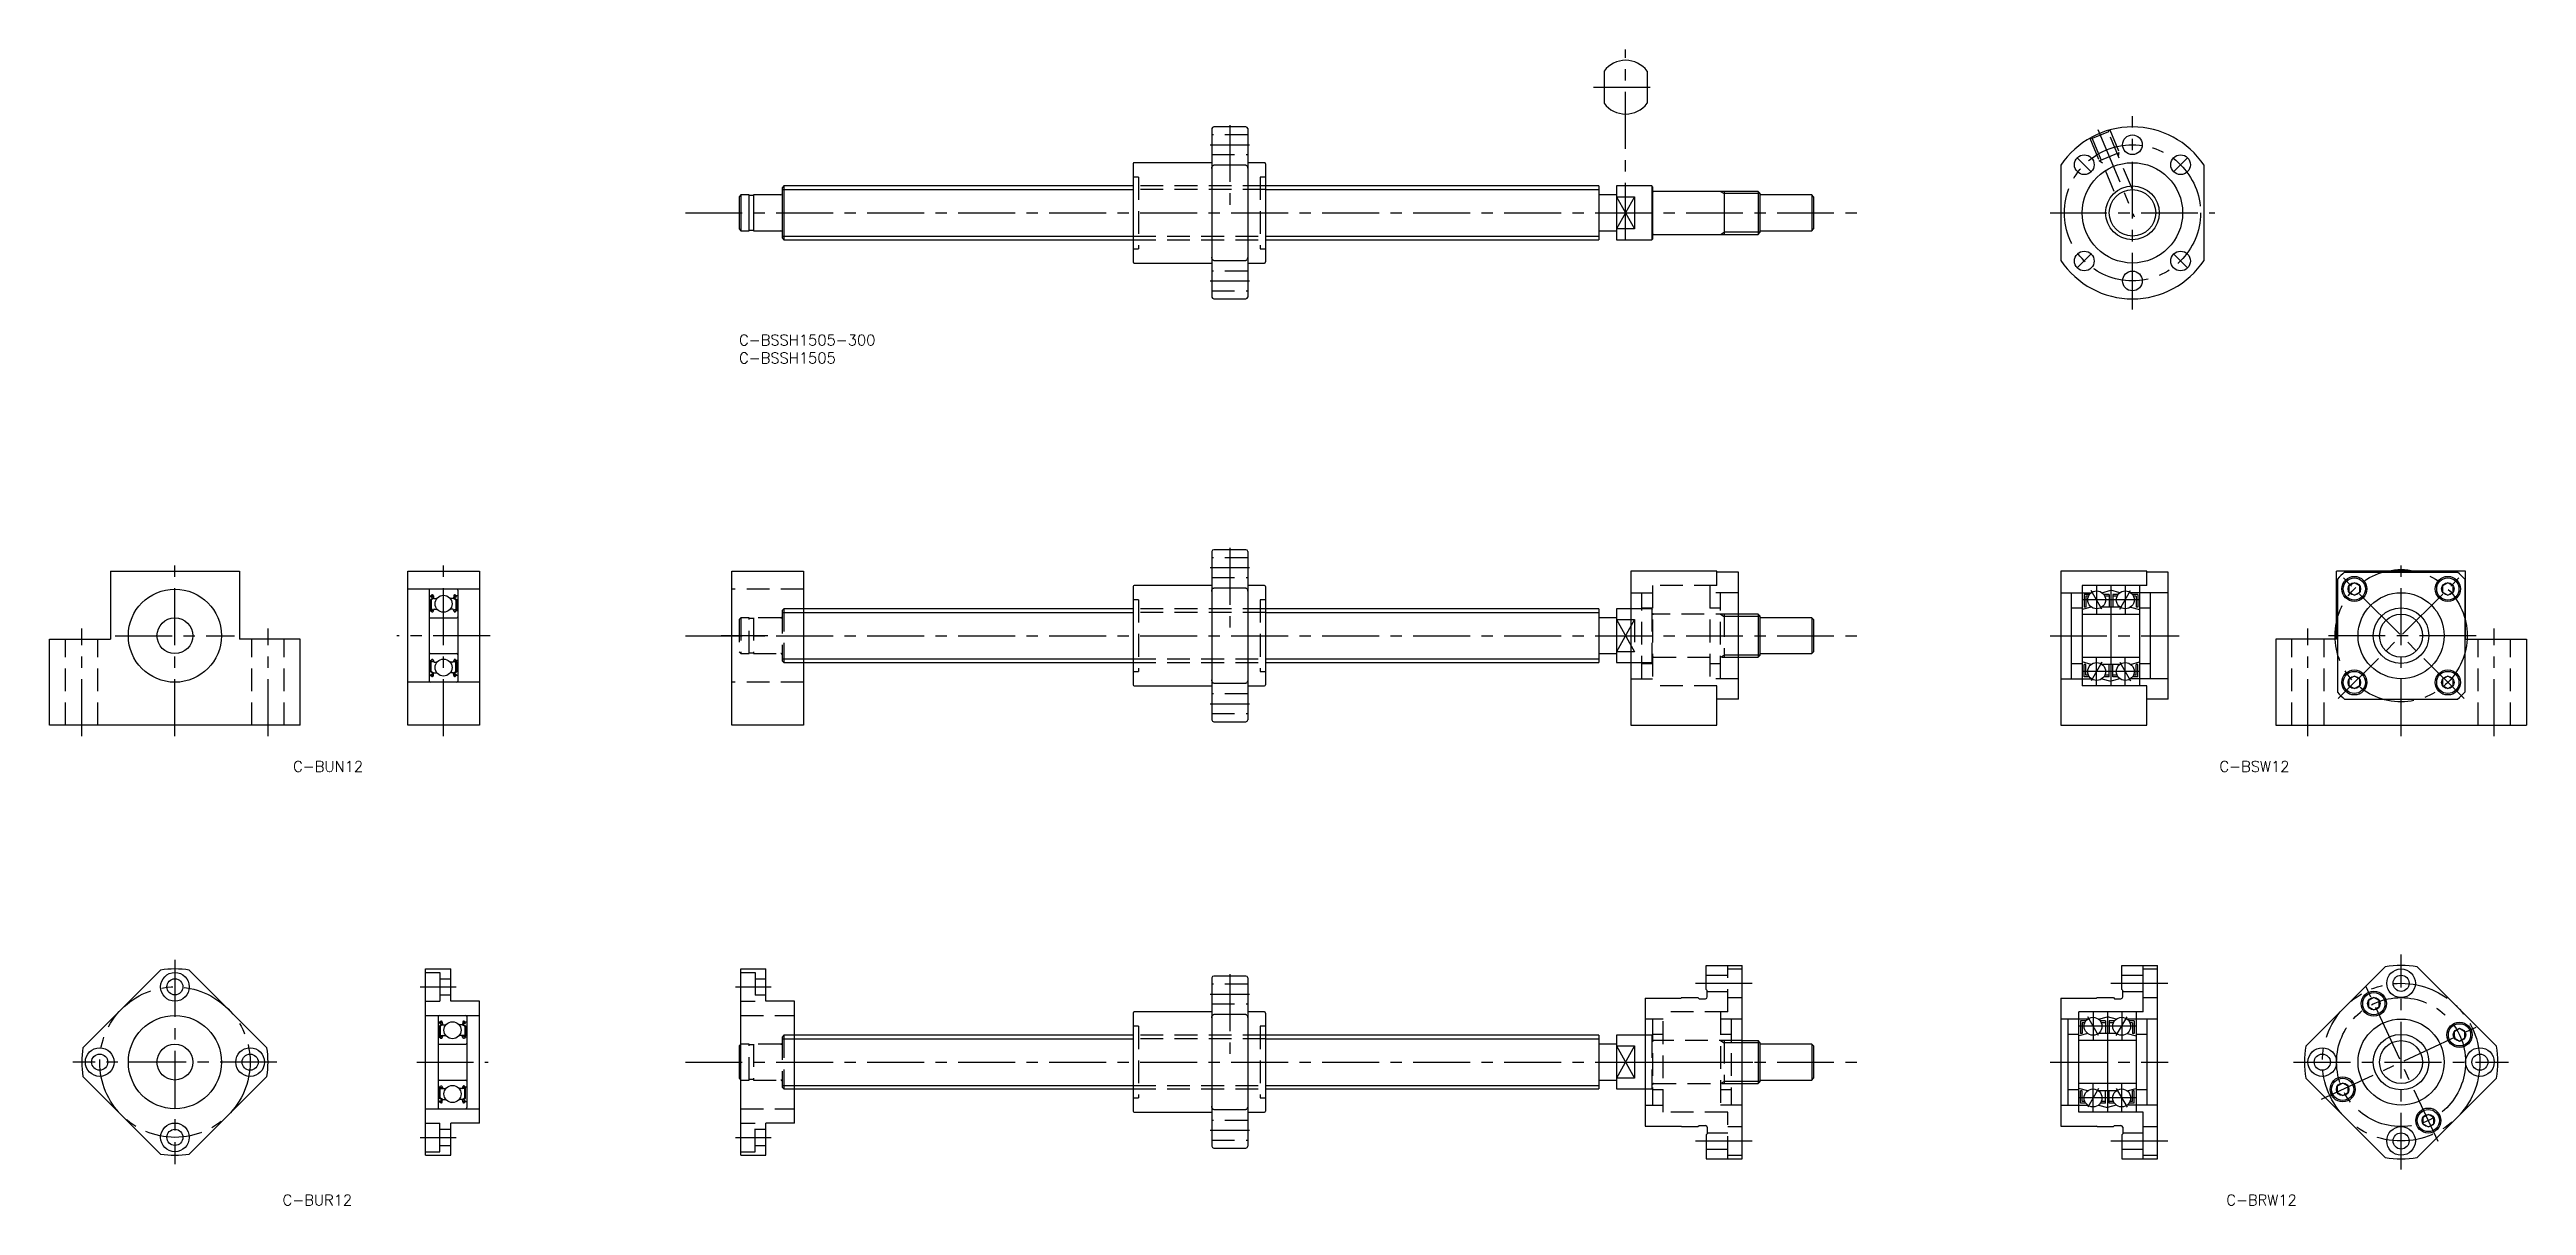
# Model space of a CAD drawing. Extents: x -193 to 499, y -243 to 80.
import ezdxf

# ---------------------------------------------------------------- set-up
doc = ezdxf.new("R2010")
doc.units = 0
doc.header["$LTSCALE"] = 0.5
doc.linetypes.add('CENTER', pattern=[50.8, 31.75, -6.35, 6.35, -6.35])
doc.linetypes.add('DASHED', pattern=[19.05, 12.7, -6.35])
for name, color, linetype in [('MSM_CENTER', 1, 'CENTER'), ('MSM_CONTINUOUS', 7, 'CONTINUOUS'), ('MSM_DASHED', 4, 'DASHED'), ('MSM_NARROW', 5, 'CONTINUOUS'), ('MSM_PART_NUMBER', 7, 'CONTINUOUS')]:
    doc.layers.add(name, color=color, linetype=linetype)
doc.styles.get("Standard").update_dxf_attribs({"font": 'txt.shx', "height": 3, "bigfont": 'bigfont.shx'})

# ---------------------------------------------------------------- blocks, each defined once
blk = doc.blocks.new('*U16')
at = {"layer": 'MSM_PART_NUMBER'}
blk.add_text('C-BSSH1505-300', height=3, dxfattribs=at).set_placement((0, -3))
blk = doc.blocks.new('*U17')
at = {"layer": 'MSM_PART_NUMBER'}
blk.add_text('C-BSSH1505', height=3, dxfattribs=at).set_placement((0, -8))
blk = doc.blocks.new('*U18')
at = {"layer": 'MSM_PART_NUMBER'}
blk.add_text('C-BSW12', height=3, dxfattribs=at).set_placement((413.29, -122))
blk = doc.blocks.new('*U19')
at = {"layer": 'MSM_PART_NUMBER'}
blk.add_text('C-BRW12', height=3, dxfattribs=at).set_placement((415.2, -243))
blk = doc.blocks.new('*U20')
at = {"layer": 'MSM_PART_NUMBER'}
blk.add_text('C-BUN12', height=3, dxfattribs=at).set_placement((-124.5, -122))
blk = doc.blocks.new('*U21')
at = {"layer": 'MSM_PART_NUMBER'}
blk.add_text('C-BUR12', height=3, dxfattribs=at).set_placement((-127.43, -243))

msp = doc.modelspace()

# ---------------------------------------------------------------- linework, layer by layer
at = {"layer": 'MSM_CENTER'}
for p, q in [((247.5, 26.5), (247.5, 79.57)), ((238.5, 69.07), (256.5, 69.07)), ((137, 58.5), (137, 33.5)), ((379.36, 57.28), (389.46, 32.89)), ((389, 7), (389, 61)), ((131.5, 53), (142.5, 53)), ((373.52, 49.48), (377.61, 45.39)), ((404.48, 49.48), (400.39, 45.39)), ((-15, 34), (315, 34)), ((366, 34), (412, 34)), ((373.52, 18.52), (377.61, 22.61)), ((404.48, 18.52), (400.39, 22.61)), ((131.5, 15), (142.5, 15)), ((137, -59.5), (137, -84.5)), ((131.5, -65), (142.5, -65)), ((446.43, -101.57), (481.57, -66.43)), ((481.57, -101.57), (446.43, -66.43)), ((464, -112), (464, -63)), ((391, -74), (375, -74)), ((380.5, -76.6), (377.5, -71.4)), ((379, -70), (379, -78)), ((385.5, -76.6), (388.5, -71.4)), ((387, -70), (387, -78)), ((438, -112), (438, -82)), ((490, -112), (490, -82)), ((-15, -84), (315, -84)), ((366, -84), (402, -84)), ((485, -84), (443, -84)), ((391, -94), (375, -94)), ((380.5, -91.4), (377.5, -96.6)), ((379, -98), (379, -90)), ((385.5, -91.4), (388.5, -96.6)), ((387, -98), (387, -90)), ((131.5, -103), (142.5, -103)), ((-157.5, -174.5), (-157.5, -231.5)), ((137, -178.5), (137, -203.5)), ((464, -233), (464, -173)), ((-89, -182), (-79, -182)), ((-1, -182), (9, -182)), ((131.5, -184), (142.5, -184)), ((267, -181), (283, -181)), ((383, -181), (399, -181)), ((474.35, -225.2), (453.65, -180.8)), ((390, -193), (374, -193)), ((379.5, -195.6), (376.5, -190.4)), ((378, -189), (378, -197)), ((384.5, -195.6), (387.5, -190.4)), ((386, -189), (386, -197)), ((441.8, -213.35), (486.2, -192.65)), ((-129, -203), (-186, -203)), ((-90, -203), (-70, -203)), ((-15, -203), (315, -203)), ((250, -203), (283, -203)), ((366, -203), (399, -203)), ((434, -203), (494, -203)), ((390, -213), (374, -213)), ((379.5, -210.4), (376.5, -215.6)), ((378, -217), (378, -209)), ((384.5, -210.4), (387.5, -215.6)), ((386, -217), (386, -209)), ((-89, -224), (-79, -224)), ((-1, -224), (9, -224)), ((131.5, -222), (142.5, -222)), ((267, -225), (283, -225)), ((383, -225), (399, -225))]:
    msp.add_line(p, q, dxfattribs=at)
at = {"layer": 'MSM_CENTER', "color": 1, "linetype": 'CENTER'}
for p, q in [((-157.5, -112), (-157.5, -63)), ((-82.5, -112), (-82.5, -63)), ((-183.5, -112), (-183.5, -82)), ((-131.5, -112), (-131.5, -82)), ((-174.15, -84), (-140.85, -84)), ((-69.5, -84), (-95.5, -84)), ((8, -84), (-5, -84))]:
    msp.add_line(p, q, dxfattribs=at)
at = {"layer": 'MSM_CENTER'}
for centre, radius in [((389, 34), 19), ((464, -84), 18.45), ((-157.5, -203), 21), ((464, -203), 22), ((464, -203), 18)]:
    msp.add_circle(centre, radius, dxfattribs=at)
at = {"layer": 'MSM_CONTINUOUS'}
for p, q in [((241.5, 73.57), (241.5, 64.57)), ((253.5, 73.57), (253.5, 64.57)), ((132, 57.5), (132, 10.5)), ((141.5, 58), (132.5, 58)), ((142, 57.5), (142, 10.5)), ((12.5, 41.5), (12, 41)), ((12.5, 41.5), (12.5, 26.5)), ((110, 41.5), (12.5, 41.5)), ((110, 47.7), (110, 20.3)), ((132, 48), (110.3, 48)), ((132, 46.34), (132.03, 46.68)), ((132.03, 46.68), (132.12, 46.94)), ((132.12, 46.94), (132.24, 47.14)), ((132.24, 47.14), (132.34, 47.22)), ((132.34, 47.22), (132.44, 47.26)), ((132.44, 47.26), (132.5, 47.27)), ((141.5, 47.27), (132.5, 47.27)), ((141.5, 47.27), (141.54, 47.26)), ((141.54, 47.26), (141.63, 47.23)), ((141.63, 47.23), (141.74, 47.16)), ((141.74, 47.16), (141.86, 46.99)), ((141.86, 46.99), (141.97, 46.63)), ((141.97, 46.63), (142, 46.34)), ((146.7, 48), (142, 48)), ((147, 47.7), (147, 20.3)), ((240, 41.5), (147, 41.5)), ((240, 41.5), (240, 26.5)), ((245, 41.5), (245, 26.5)), ((254.8, 41.5), (245, 41.5)), ((255, 41.3), (254.8, 41.5)), ((254.8, 41.5), (254.8, 26.5)), ((369, 47.27), (369, 20.73)), ((409, 20.73), (409, 47.27)), ((0.5, 39), (0, 38.5)), ((0, 38.5), (0, 29.5)), ((2.85, 39), (0.5, 39)), ((0.5, 39), (0.5, 29)), ((2.85, 29), (2.85, 39)), ((4, 38.8), (2.85, 38.8)), ((11.7, 39), (4, 39)), ((4, 39), (4, 29)), ((12, 41), (12, 27)), ((245, 39), (240, 39)), ((245, 38.5), (250, 38.5)), ((250, 38.5), (250, 29.5)), ((255, 41.3), (255, 26.7)), ((284.5, 40), (255.3, 40)), ((275, 40), (275, 28)), ((285, 39.5), (284.5, 40)), ((284.5, 40), (284.5, 28)), ((285, 39.5), (285, 28.5)), ((299.5, 39), (285, 39)), ((300, 38.5), (299.5, 39)), ((299.5, 39), (299.5, 29)), ((300, 38.5), (300, 29.5)), ((0, 29.5), (0.5, 29)), ((0.5, 29), (2.85, 29)), ((2.85, 29.2), (4, 29.2)), ((4, 29), (11.7, 29)), ((240, 29), (245, 29)), ((250, 29.5), (245, 29.5)), ((255.3, 28), (284.5, 28)), ((284.5, 28), (285, 28.5)), ((285, 29), (299.5, 29)), ((299.5, 29), (300, 29.5)), ((12, 27), (12.5, 26.5)), ((12.5, 26.5), (110, 26.5)), ((132.03, 21.36), (132, 21.66)), ((132.07, 21.18), (132.03, 21.36)), ((132.14, 21.01), (132.07, 21.18)), ((132.26, 20.84), (132.14, 21.01)), ((132.37, 20.76), (132.26, 20.84)), ((132.47, 20.74), (132.37, 20.76)), ((141.66, 20.78), (141.55, 20.74)), ((141.76, 20.87), (141.66, 20.78)), ((141.88, 21.06), (141.76, 20.87)), ((141.97, 21.34), (141.88, 21.06)), ((142, 21.66), (141.97, 21.34)), ((147, 26.5), (240, 26.5)), ((245, 26.5), (254.8, 26.5)), ((254.8, 26.5), (255, 26.7)), ((110.3, 20), (132, 20)), ((132.49, 20.73), (132.47, 20.74)), ((132.5, 20.73), (132.49, 20.73)), ((132.5, 20.73), (141.5, 20.73)), ((141.53, 20.74), (141.5, 20.73)), ((141.55, 20.74), (141.53, 20.74)), ((142, 20), (146.7, 20)), ((132.5, 10), (141.5, 10)), ((132, -60.5), (132, -107.5)), ((141.5, -60), (132.5, -60)), ((142, -60.5), (142, -107.5)), ((-175.5, -66), (-175.5, -85)), ((-175.5, -66), (-139.5, -66)), ((-139.5, -66), (-139.5, -85)), ((-92.5, -109), (-92.5, -66)), ((-92.5, -66), (-72.5, -66)), ((-72.5, -66), (-72.5, -109)), ((-2, -109), (-2, -66)), ((-2, -66), (18, -66)), ((18, -66), (18, -109)), ((249, -66), (249, -109)), ((273, -66), (249, -66)), ((273, -66.25), (273, -66)), ((279, -66.25), (273, -66.25)), ((279, -101.75), (279, -66.25)), ((369, -66), (369, -109)), ((393, -66), (369, -66)), ((393, -70), (393, -66)), ((399, -66.25), (393, -66.25)), ((399, -101.75), (399, -66.25)), ((446, -85), (446, -66)), ((482, -66), (446, -66)), ((446.25, -68.22), (446.25, -99.78)), ((448.22, -66.25), (479.78, -66.25)), ((481.75, -68.22), (481.75, -99.78)), ((482, -85), (482, -66)), ((-72.5, -71), (-92.5, -71)), ((-86.5, -71.3), (-86.5, -96.7)), ((-86.4, -72.9), (-86.04, -72.9)), ((-85.52, -73.5), (-86.17, -73.88)), ((-86.17, -73.88), (-86.17, -76.7)), ((-86.05, -72.91), (-85.88, -72.71)), ((-85.9, -73.33), (-86.04, -73.18)), ((-85.32, -73.62), (-85.97, -73.99)), ((-85.97, -73.99), (-85.97, -76.7)), ((-85.9, -73.04), (-85.73, -72.84)), ((-85.76, -73.18), (-85.9, -73.04)), ((-85.9, -73.33), (-85.76, -73.18)), ((-85.55, -72.9), (-85.52, -73.5)), ((-85.35, -72.88), (-85.3, -73.51)), ((-85.32, -73.25), (-85.32, -73.62)), ((-85.2, -73.6), (-84.35, -73.6)), ((-79.8, -73.6), (-80.65, -73.6)), ((-79.65, -72.88), (-79.7, -73.51)), ((-79.68, -73.25), (-79.68, -73.62)), ((-79.68, -73.62), (-79.03, -73.99)), ((-79.45, -72.9), (-79.48, -73.5)), ((-79.48, -73.5), (-78.83, -73.88)), ((-79.1, -73.04), (-79.27, -72.84)), ((-79.24, -73.18), (-79.1, -73.04)), ((-79.1, -73.33), (-79.24, -73.18)), ((-78.95, -72.91), (-79.12, -72.71)), ((-79.1, -73.33), (-78.96, -73.18)), ((-79.03, -73.99), (-79.03, -76.7)), ((-78.6, -72.9), (-78.96, -72.9)), ((-78.83, -73.88), (-78.83, -76.7)), ((-78.5, -71.3), (-78.5, -96.7)), ((110, -70.3), (110, -97.7)), ((132, -70), (110.3, -70)), ((132, -71.66), (132.03, -71.32)), ((132.03, -71.32), (132.12, -71.06)), ((132.12, -71.06), (132.24, -70.86)), ((132.24, -70.86), (132.34, -70.78)), ((132.34, -70.78), (132.44, -70.74)), ((132.44, -70.74), (132.5, -70.73)), ((141.5, -70.73), (132.5, -70.73)), ((141.5, -70.73), (141.54, -70.74)), ((141.54, -70.74), (141.63, -70.77)), ((141.63, -70.77), (141.74, -70.84)), ((141.74, -70.84), (141.86, -71.01)), ((141.86, -71.01), (141.97, -71.37)), ((141.97, -71.37), (142, -71.66)), ((146.7, -70), (142, -70)), ((147, -70.3), (147, -97.7)), ((369, -72), (377.5, -72)), ((372, -96), (372, -72)), ((393, -70), (375, -70)), ((375, -70), (375, -98)), ((377.5, -76), (375, -76.67)), ((375.5, -72.5), (375.5, -76)), ((377, -72.5), (375.5, -72.5)), ((376, -76), (375.5, -76)), ((376, -73), (376, -76)), ((376.71, -73), (376, -73)), ((380.5, -72), (383, -71.33)), ((385.5, -76), (380.5, -76)), ((382.5, -72.5), (381, -72.5)), ((382.5, -73), (381.29, -73)), ((382.5, -72.5), (382.5, -76)), ((383, -70), (383, -98)), ((385.5, -72), (383, -71.33)), ((383.5, -72.5), (383.5, -76)), ((385, -72.5), (383.5, -72.5)), ((384.71, -73), (383.5, -73)), ((399, -72), (388.5, -72)), ((388.5, -76), (391, -76.67)), ((390.5, -72.5), (389, -72.5)), ((390, -73), (389.29, -73)), ((390, -73), (390, -76)), ((390.5, -76), (390, -76)), ((390.5, -72.5), (390.5, -76)), ((391, -70), (391, -98)), ((394, -96), (394, -72)), ((450.95, -69.22), (449.45, -70.09)), ((449.45, -70.09), (449.45, -71.82)), ((449.45, -71.82), (450.95, -72.69)), ((452.45, -70.09), (450.95, -69.22)), ((450.95, -72.69), (452.45, -71.82)), ((452.45, -71.82), (452.45, -70.09)), ((477.05, -69.22), (475.55, -70.09)), ((475.55, -70.09), (475.55, -71.82)), ((475.55, -71.82), (477.05, -72.69)), ((478.55, -70.09), (477.05, -69.22)), ((477.05, -72.69), (478.55, -71.82)), ((478.55, -71.82), (478.55, -70.09)), ((-86.4, -77.05), (-86.05, -77.05)), ((-86.2, -79), (-78.8, -79)), ((-86.05, -77.05), (-85.86, -77.28)), ((-85.57, -76.7), (-85.97, -76.7)), ((-85.97, -76.9), (-85.57, -76.9)), ((-85.71, -77.35), (-85.61, -77.35)), ((-85.57, -76.9), (-85.57, -76.7)), ((-85.42, -77.22), (-85.22, -76.67)), ((-85.13, -76.6), (-84.35, -76.6)), ((-79.87, -76.6), (-80.65, -76.6)), ((-79.58, -77.22), (-79.78, -76.67)), ((-79.43, -76.7), (-79.03, -76.7)), ((-79.43, -76.9), (-79.43, -76.7)), ((-79.03, -76.9), (-79.43, -76.9)), ((-79.29, -77.35), (-79.39, -77.35)), ((-78.95, -77.05), (-79.14, -77.28)), ((-78.6, -77.05), (-78.95, -77.05)), ((110, -76.5), (18, -76.5)), ((240, -76.5), (147, -76.5)), ((240, -76.5), (240, -91.5)), ((245, -79), (240, -79)), ((245, -76.5), (245, -91.5)), ((249, -76.5), (245, -76.5)), ((245, -79.5), (249, -79.5)), ((284.5, -78), (279, -78)), ((285, -78.5), (284.5, -78)), ((284.5, -78), (284.5, -90)), ((285, -78.5), (285, -89.5)), ((299.5, -79), (285, -79)), ((300, -79.5), (299.5, -79)), ((299.5, -79), (299.5, -89)), ((300, -79.5), (300, -88.5)), ((372, -76.25), (375, -76.25)), ((375, -78), (391, -78)), ((391, -76.25), (394, -76.25)), ((-192.5, -109), (-192.5, -85)), ((-192.5, -85), (-175.5, -85)), ((-122.5, -85), (-139.5, -85)), ((-122.5, -109), (-122.5, -85)), ((-86.2, -89), (-78.8, -89)), ((240, -89), (245, -89)), ((249, -88.5), (245, -88.5)), ((284.5, -90), (285, -89.5)), ((285, -89), (299.5, -89)), ((299.5, -89), (300, -88.5)), ((429, -85), (429, -109)), ((446, -85), (429, -85)), ((482, -85), (499, -85)), ((499, -85), (499, -109)), ((-86.4, -90.95), (-86.05, -90.95)), ((-86.4, -95.1), (-86.04, -95.1)), ((-86.17, -94.12), (-86.17, -91.3)), ((-85.52, -94.5), (-86.17, -94.12)), ((-86.05, -90.95), (-85.86, -90.72)), ((-86.05, -95.09), (-85.88, -95.29)), ((-85.9, -94.67), (-86.04, -94.82)), ((-85.97, -91.1), (-85.57, -91.1)), ((-85.57, -91.3), (-85.97, -91.3)), ((-85.97, -94.01), (-85.97, -91.3)), ((-85.32, -94.38), (-85.97, -94.01)), ((-85.9, -94.67), (-85.76, -94.82)), ((-85.76, -94.82), (-85.9, -94.96)), ((-85.9, -94.96), (-85.73, -95.16)), ((-85.71, -90.65), (-85.61, -90.65)), ((-85.57, -91.1), (-85.57, -91.3)), ((-85.55, -95.1), (-85.52, -94.5)), ((-85.42, -90.78), (-85.22, -91.33)), ((-85.35, -95.12), (-85.3, -94.49)), ((-85.32, -94.75), (-85.32, -94.38)), ((-85.2, -94.4), (-84.35, -94.4)), ((-85.13, -91.4), (-84.35, -91.4)), ((-79.87, -91.4), (-80.65, -91.4)), ((-79.8, -94.4), (-80.65, -94.4)), ((-79.58, -90.78), (-79.78, -91.33)), ((-79.65, -95.12), (-79.7, -94.49)), ((-79.68, -94.38), (-79.03, -94.01)), ((-79.68, -94.75), (-79.68, -94.38)), ((-79.48, -94.5), (-78.83, -94.12)), ((-79.45, -95.1), (-79.48, -94.5)), ((-79.03, -91.1), (-79.43, -91.1)), ((-79.43, -91.1), (-79.43, -91.3)), ((-79.43, -91.3), (-79.03, -91.3)), ((-79.29, -90.65), (-79.39, -90.65)), ((-79.1, -94.96), (-79.27, -95.16)), ((-79.1, -94.67), (-79.24, -94.82)), ((-79.24, -94.82), (-79.1, -94.96)), ((-78.95, -90.95), (-79.14, -90.72)), ((-78.95, -95.09), (-79.12, -95.29)), ((-79.1, -94.67), (-78.96, -94.82)), ((-79.03, -94.01), (-79.03, -91.3)), ((-78.6, -95.1), (-78.96, -95.1)), ((-78.6, -90.95), (-78.95, -90.95)), ((-78.83, -94.12), (-78.83, -91.3)), ((18, -91.5), (110, -91.5)), ((132.03, -96.64), (132, -96.34)), ((132.07, -96.82), (132.03, -96.64)), ((141.97, -96.66), (141.88, -96.94)), ((142, -96.34), (141.97, -96.66)), ((147, -91.5), (240, -91.5)), ((245, -91.5), (249, -91.5)), ((279, -90), (284.5, -90)), ((369, -96), (377.5, -96)), ((372, -91.75), (375, -91.75)), ((375, -90), (391, -90)), ((377.5, -92), (375, -91.33)), ((375.5, -95.5), (375.5, -92)), ((376, -92), (375.5, -92)), ((377, -95.5), (375.5, -95.5)), ((376, -95), (376, -92)), ((376.71, -95), (376, -95)), ((385.5, -92), (380.5, -92)), ((380.5, -96), (383, -96.67)), ((382.5, -95.5), (381, -95.5)), ((382.5, -95), (381.29, -95)), ((382.5, -95.5), (382.5, -92)), ((385.5, -96), (383, -96.67)), ((383.5, -95.5), (383.5, -92)), ((384.71, -95), (383.5, -95)), ((385, -95.5), (383.5, -95.5)), ((388.5, -92), (391, -91.33)), ((399, -96), (388.5, -96)), ((390.5, -95.5), (389, -95.5)), ((390, -95), (389.29, -95)), ((390, -95), (390, -92)), ((390.5, -92), (390, -92)), ((390.5, -95.5), (390.5, -92)), ((391, -91.75), (394, -91.75)), ((450.95, -95.31), (449.45, -96.18)), ((449.45, -96.18), (449.45, -97.91)), ((452.45, -96.18), (450.95, -95.31)), ((452.45, -97.91), (452.45, -96.18)), ((477.05, -95.31), (475.55, -96.18)), ((475.55, -96.18), (475.55, -97.91)), ((478.55, -96.18), (477.05, -95.31)), ((478.55, -97.91), (478.55, -96.18)), ((-72.5, -97), (-92.35, -97)), ((110.3, -98), (132, -98)), ((132.14, -96.99), (132.07, -96.82)), ((132.26, -97.16), (132.14, -96.99)), ((132.37, -97.24), (132.26, -97.16)), ((132.47, -97.26), (132.37, -97.24)), ((132.49, -97.27), (132.47, -97.26)), ((132.5, -97.27), (132.49, -97.27)), ((132.5, -97.27), (141.5, -97.27)), ((141.53, -97.26), (141.5, -97.27)), ((141.55, -97.26), (141.53, -97.26)), ((141.66, -97.22), (141.55, -97.26)), ((141.76, -97.13), (141.66, -97.22)), ((141.88, -96.94), (141.76, -97.13)), ((142, -98), (146.7, -98)), ((273, -109), (273, -101.75)), ((279, -101.75), (273, -101.75)), ((393, -98), (375, -98)), ((393, -109), (393, -98)), ((399, -101.75), (393, -101.75)), ((448.22, -101.75), (479.78, -101.75)), ((449.45, -97.91), (450.95, -98.78)), ((450.95, -98.78), (452.45, -97.91)), ((475.55, -97.91), (477.05, -98.78)), ((477.05, -98.78), (478.55, -97.91)), ((-122.5, -109), (-192.5, -109)), ((-72.5, -109), (-92.5, -109)), ((18, -109), (-2, -109)), ((132.5, -108), (141.5, -108)), ((249, -109), (273, -109)), ((369, -109), (393, -109)), ((429, -109), (499, -109)), ((-161.51, -177.31), (-183.19, -198.99)), ((-153.49, -177.31), (-131.81, -198.99)), ((-87.5, -229), (-87.5, -177)), ((-87.5, -177), (-80.5, -177)), ((-87.5, -178), (-83.5, -178)), ((-83.5, -178), (-83.5, -186)), ((-83.5, -179.75), (-80.5, -179.75)), ((-80.5, -186), (-80.5, -177)), ((0.5, -229), (0.5, -177)), ((0.5, -177), (7.5, -177)), ((7.5, -186), (7.5, -177)), ((132, -179.5), (132, -226.5)), ((141.5, -179), (132.5, -179)), ((142, -179.5), (142, -226.5)), ((270, -182.7), (270, -176)), ((270, -176), (280, -176)), ((280, -230), (280, -176)), ((386, -182.7), (386, -176)), ((386, -176), (396, -176)), ((386, -178.75), (392, -178.75)), ((392, -189), (392, -176)), ((392, -177), (396, -177)), ((396, -230), (396, -176)), ((459.51, -176.38), (437.38, -198.51)), ((490.62, -198.51), (468.49, -176.38)), ((-87.5, -186), (-83.5, -186)), ((-83.5, -184.25), (-80.5, -184.25)), ((-72.5, -186), (-80.5, -186)), ((-72.5, -220), (-72.5, -186)), ((15.5, -186), (7.5, -186)), ((15.5, -220), (15.5, -186)), ((253, -185.15), (263, -185.15)), ((253, -185.15), (253, -220.85)), ((263.15, -185), (263, -185.15)), ((263.15, -185), (267.7, -185)), ((267.7, -185), (268, -185.3)), ((268, -185.3), (269.8, -185.3)), ((270, -182.7), (270.3, -183)), ((270.3, -184.8), (270.3, -183)), ((369, -185.15), (379, -185.15)), ((369, -185.15), (369, -220.85)), ((379.15, -185), (379, -185.15)), ((379.15, -185), (383.7, -185)), ((383.7, -185), (384, -185.3)), ((384, -185.3), (385.8, -185.3)), ((386, -182.7), (386.3, -183)), ((386.3, -184.8), (386.3, -183)), ((386.3, -183.25), (392, -183.25)), ((392, -185), (396, -185)), ((456.39, -184.95), (454.89, -185.82)), ((454.89, -185.82), (454.89, -187.55)), ((457.89, -185.82), (456.39, -184.95)), ((457.89, -187.55), (457.89, -185.82)), ((-87.5, -190), (-72.5, -190)), ((-84, -190.3), (-84, -215.7)), ((-83.9, -191.9), (-83.54, -191.9)), ((-83.02, -192.5), (-83.67, -192.88)), ((-83.67, -192.88), (-83.67, -195.7)), ((-83.55, -191.91), (-83.38, -191.71)), ((-83.4, -192.33), (-83.54, -192.18)), ((-82.82, -192.62), (-83.47, -192.99)), ((-83.47, -192.99), (-83.47, -195.7)), ((-83.4, -192.04), (-83.23, -191.84)), ((-83.26, -192.18), (-83.4, -192.04)), ((-83.4, -192.33), (-83.26, -192.18)), ((-83.05, -191.9), (-83.02, -192.5)), ((-82.85, -191.88), (-82.8, -192.51)), ((-82.82, -192.25), (-82.82, -192.62)), ((-82.7, -192.6), (-81.85, -192.6)), ((-77.3, -192.6), (-78.15, -192.6)), ((-77.15, -191.88), (-77.2, -192.51)), ((-77.18, -192.25), (-77.18, -192.62)), ((-77.18, -192.62), (-76.53, -192.99)), ((-76.95, -191.9), (-76.98, -192.5)), ((-76.98, -192.5), (-76.33, -192.88)), ((-76.6, -192.04), (-76.77, -191.84)), ((-76.74, -192.18), (-76.6, -192.04)), ((-76.6, -192.33), (-76.74, -192.18)), ((-76.45, -191.91), (-76.62, -191.71)), ((-76.6, -192.33), (-76.46, -192.18)), ((-76.53, -192.99), (-76.53, -195.7)), ((-76.1, -191.9), (-76.46, -191.9)), ((-76.33, -192.88), (-76.33, -195.7)), ((-76, -190.3), (-76, -215.7)), ((110, -189.3), (110, -216.7)), ((132, -189), (110.3, -189)), ((132, -190.66), (132.03, -190.32)), ((132.03, -190.32), (132.12, -190.06)), ((132.12, -190.06), (132.24, -189.86)), ((132.24, -189.86), (132.34, -189.78)), ((132.34, -189.78), (132.44, -189.74)), ((132.44, -189.74), (132.5, -189.73)), ((141.5, -189.73), (132.5, -189.73)), ((141.5, -189.73), (141.54, -189.74)), ((141.54, -189.74), (141.63, -189.77)), ((141.63, -189.77), (141.74, -189.84)), ((141.74, -189.84), (141.86, -190.01)), ((141.86, -190.01), (141.97, -190.37)), ((141.97, -190.37), (142, -190.66)), ((146.7, -189), (142, -189)), ((147, -189.3), (147, -216.7)), ((376.5, -191), (369, -191)), ((371, -191), (371, -215)), ((392, -189), (374, -189)), ((374, -217), (374, -189)), ((374.5, -191.5), (374.5, -195)), ((376, -191.5), (374.5, -191.5)), ((375, -192), (375, -195)), ((375.71, -192), (375, -192)), ((379.5, -191), (382, -190.33)), ((381.5, -191.5), (380, -191.5)), ((381.5, -192), (380.29, -192)), ((381.5, -191.5), (381.5, -195)), ((382, -189), (382, -217)), ((384.5, -191), (382, -190.33)), ((382.5, -191.5), (382.5, -195)), ((384, -191.5), (382.5, -191.5)), ((383.71, -192), (382.5, -192)), ((396, -191), (387.5, -191)), ((389.5, -191.5), (388, -191.5)), ((389, -192), (388.29, -192)), ((389, -192), (389, -195)), ((389.5, -191.5), (389.5, -195)), ((390, -189), (390, -217)), ((393, -191), (393, -215)), ((454.89, -187.55), (456.39, -188.42)), ((456.39, -188.42), (457.89, -187.55)), ((-83.9, -196.05), (-83.55, -196.05)), ((-83.7, -198), (-76.3, -198)), ((-83.55, -196.05), (-83.36, -196.28)), ((-83.47, -195.6), (-81.85, -195.6)), ((-83.07, -195.7), (-83.47, -195.7)), ((-83.47, -195.9), (-83.07, -195.9)), ((-83.21, -196.35), (-83.11, -196.35)), ((-83.07, -195.9), (-83.07, -195.7)), ((-82.92, -196.22), (-82.72, -195.67)), ((-76.53, -195.6), (-78.15, -195.6)), ((-77.08, -196.22), (-77.28, -195.67)), ((-76.93, -195.7), (-76.53, -195.7)), ((-76.93, -195.9), (-76.93, -195.7)), ((-76.53, -195.9), (-76.93, -195.9)), ((-76.79, -196.35), (-76.89, -196.35)), ((-76.45, -196.05), (-76.64, -196.28)), ((-76.1, -196.05), (-76.45, -196.05)), ((0.5, -198), (0, -198.5)), ((0, -198.5), (0, -207.5)), ((110, -195.5), (15.5, -195.5)), ((240, -195.5), (147, -195.5)), ((240, -195.5), (240, -210.5)), ((245, -198), (240, -198)), ((245, -195.5), (245, -210.5)), ((254.8, -195.5), (245, -195.5)), ((245, -198.5), (250, -198.5)), ((250, -198.5), (250, -207.5)), ((280, -197), (284.5, -197)), ((285, -197.5), (284.5, -197)), ((284.5, -197), (284.5, -209)), ((285, -197.5), (285, -208.5)), ((299.5, -198), (285, -198)), ((300, -198.5), (299.5, -198)), ((299.5, -198), (299.5, -208)), ((300, -198.5), (300, -207.5)), ((374, -195.25), (371, -195.25)), ((376.5, -195), (374, -195.67)), ((390, -197), (374, -197)), ((375, -195), (374.5, -195)), ((384.5, -195), (379.5, -195)), ((387.5, -195), (390, -195.67)), ((389.5, -195), (389, -195)), ((393, -195.25), (390, -195.25)), ((480.31, -193.66), (478.81, -194.53)), ((478.81, -194.53), (478.81, -196.26)), ((478.81, -196.26), (480.31, -197.12)), ((481.81, -194.53), (480.31, -193.66)), ((480.31, -197.12), (481.81, -196.26)), ((481.81, -196.26), (481.81, -194.53)), ((-183.19, -207.01), (-161.51, -228.69)), ((-131.81, -207.01), (-153.49, -228.69)), ((-83.9, -209.95), (-83.55, -209.95)), ((-83.9, -214.1), (-83.54, -214.1)), ((-83.7, -208), (-76.3, -208)), ((-83.67, -213.12), (-83.67, -210.3)), ((-83.02, -213.5), (-83.67, -213.12)), ((-83.55, -209.95), (-83.36, -209.72)), ((-83.55, -214.09), (-83.38, -214.29)), ((-83.4, -213.67), (-83.54, -213.82)), ((-83.47, -210.1), (-83.07, -210.1)), ((-83.07, -210.3), (-83.47, -210.3)), ((-83.47, -213.01), (-83.47, -210.3)), ((-83.47, -210.4), (-81.85, -210.4)), ((-82.82, -213.38), (-83.47, -213.01)), ((-83.4, -213.67), (-83.26, -213.82)), ((-83.26, -213.82), (-83.4, -213.96)), ((-83.4, -213.96), (-83.23, -214.16)), ((-83.21, -209.65), (-83.11, -209.65)), ((-83.07, -210.1), (-83.07, -210.3)), ((-83.05, -214.1), (-83.02, -213.5)), ((-82.92, -209.78), (-82.72, -210.33)), ((-82.85, -214.12), (-82.8, -213.49)), ((-82.82, -213.75), (-82.82, -213.38)), ((-82.7, -213.4), (-81.85, -213.4)), ((-76.53, -210.4), (-78.15, -210.4)), ((-77.3, -213.4), (-78.15, -213.4)), ((-77.08, -209.78), (-77.28, -210.33)), ((-77.15, -214.12), (-77.2, -213.49)), ((-77.18, -213.38), (-76.53, -213.01)), ((-77.18, -213.75), (-77.18, -213.38)), ((-76.98, -213.5), (-76.33, -213.12)), ((-76.95, -214.1), (-76.98, -213.5)), ((-76.53, -210.1), (-76.93, -210.1)), ((-76.93, -210.1), (-76.93, -210.3)), ((-76.93, -210.3), (-76.53, -210.3)), ((-76.79, -209.65), (-76.89, -209.65)), ((-76.6, -213.96), (-76.77, -214.16)), ((-76.6, -213.67), (-76.74, -213.82)), ((-76.74, -213.82), (-76.6, -213.96)), ((-76.45, -209.95), (-76.64, -209.72)), ((-76.45, -214.09), (-76.62, -214.29)), ((-76.6, -213.67), (-76.46, -213.82)), ((-76.53, -213.01), (-76.53, -210.3)), ((-76.1, -214.1), (-76.46, -214.1)), ((-76.1, -209.95), (-76.45, -209.95)), ((-76.33, -213.12), (-76.33, -210.3)), ((0, -207.5), (0.5, -208)), ((15.5, -210.5), (110, -210.5)), ((147, -210.5), (240, -210.5)), ((240, -208), (245, -208)), ((250, -207.5), (245, -207.5)), ((245, -210.5), (254.8, -210.5)), ((280, -209), (284.5, -209)), ((284.5, -209), (285, -208.5)), ((285, -208), (299.5, -208)), ((299.5, -208), (300, -207.5)), ((374, -210.75), (371, -210.75)), ((390, -209), (374, -209)), ((376.5, -211), (374, -210.33)), ((374.5, -214.5), (374.5, -211)), ((375, -211), (374.5, -211)), ((375, -214), (375, -211)), ((375.71, -214), (375, -214)), ((384.5, -211), (379.5, -211)), ((381.5, -214), (380.29, -214)), ((381.5, -214.5), (381.5, -211)), ((382.5, -214.5), (382.5, -211)), ((383.71, -214), (382.5, -214)), ((387.5, -211), (390, -210.33)), ((389, -214), (388.29, -214)), ((389, -214), (389, -211)), ((389.5, -211), (389, -211)), ((389.5, -214.5), (389.5, -211)), ((393, -210.75), (390, -210.75)), ((437.38, -207.49), (459.51, -229.62)), ((447.69, -208.88), (446.19, -209.74)), ((446.19, -209.74), (446.19, -211.47)), ((446.19, -211.47), (447.69, -212.34)), ((449.19, -209.74), (447.69, -208.88)), ((447.69, -212.34), (449.19, -211.47)), ((449.19, -211.47), (449.19, -209.74)), ((468.49, -229.62), (490.62, -207.49)), ((-87.5, -216), (-72.5, -216)), ((-87.5, -220), (-83.5, -220)), ((-83.5, -228), (-83.5, -220)), ((-80.5, -229), (-80.5, -220)), ((-72.5, -220), (-80.5, -220)), ((7.5, -229), (7.5, -220)), ((15.5, -220), (7.5, -220)), ((110.3, -217), (132, -217)), ((132.03, -215.64), (132, -215.34)), ((132.07, -215.82), (132.03, -215.64)), ((132.14, -215.99), (132.07, -215.82)), ((132.26, -216.16), (132.14, -215.99)), ((132.37, -216.24), (132.26, -216.16)), ((132.47, -216.26), (132.37, -216.24)), ((132.49, -216.27), (132.47, -216.26)), ((132.5, -216.27), (132.49, -216.27)), ((132.5, -216.27), (141.5, -216.27)), ((141.53, -216.26), (141.5, -216.27)), ((141.55, -216.26), (141.53, -216.26)), ((141.66, -216.22), (141.55, -216.26)), ((141.76, -216.13), (141.66, -216.22)), ((141.88, -215.94), (141.76, -216.13)), ((141.97, -215.66), (141.88, -215.94)), ((142, -215.34), (141.97, -215.66)), ((142, -217), (146.7, -217)), ((253, -220.85), (263, -220.85)), ((263.15, -221), (263, -220.85)), ((263.15, -221), (267.7, -221)), ((267.7, -221), (268, -220.7)), ((268, -220.7), (269.8, -220.7)), ((270.3, -221.2), (270.3, -223)), ((369, -215), (376.5, -215)), ((369, -220.85), (379, -220.85)), ((392, -217), (374, -217)), ((376, -214.5), (374.5, -214.5)), ((379.15, -221), (379, -220.85)), ((379.15, -221), (383.7, -221)), ((379.5, -215), (382, -215.67)), ((381.5, -214.5), (380, -214.5)), ((384.5, -215), (382, -215.67)), ((384, -214.5), (382.5, -214.5)), ((383.7, -221), (384, -220.7)), ((384, -220.7), (385.8, -220.7)), ((386.3, -221.2), (386.3, -223)), ((396, -215), (387.5, -215)), ((389.5, -214.5), (388, -214.5)), ((392, -230), (392, -217)), ((392, -221), (396, -221)), ((471.61, -217.58), (470.11, -218.45)), ((470.11, -218.45), (470.11, -220.18)), ((470.11, -220.18), (471.61, -221.05)), ((473.11, -218.45), (471.61, -217.58)), ((471.61, -221.05), (473.11, -220.18)), ((473.11, -220.18), (473.11, -218.45)), ((-87.5, -228), (-83.5, -228)), ((-83.5, -221.75), (-80.5, -221.75)), ((-83.5, -226.25), (-80.5, -226.25)), ((132.5, -227), (141.5, -227)), ((270, -223.3), (270.3, -223)), ((270, -223.3), (270.3, -223)), ((270, -223.3), (270, -230)), ((386, -223.3), (386.3, -223)), ((386, -223.3), (386.3, -223)), ((386, -223.3), (386, -230)), ((386, -227.25), (392, -227.25)), ((386.3, -222.75), (392, -222.75)), ((-87.5, -229), (-80.5, -229)), ((0.5, -229), (7.5, -229)), ((270, -230), (280, -230)), ((386, -230), (396, -230)), ((392, -229), (396, -229))]:
    msp.add_line(p, q, dxfattribs=at)
for centre, radius in [((389, 53), 2.75), ((375.56, 47.44), 2.75), ((402.44, 47.44), 2.75), ((389, 34), 14), ((389, 34), 6.49), ((375.56, 20.56), 2.75), ((402.44, 20.56), 2.75), ((389, 15), 2.75), ((450.95, -70.95), 3.5), ((450.95, -70.95), 3.1), ((477.05, -70.95), 3.5), ((477.05, -70.95), 3.1), ((-157.5, -84), 13), ((-82.5, -75.1), 2.38), ((379, -74), 2.5), ((387, -74), 2.5), ((450.95, -70.95), 1.73), ((464, -84), 12), ((477.05, -70.95), 1.73), ((-157.5, -84), 5), ((464, -84), 7.75), ((464, -84), 6), ((-82.5, -92.9), 2.38), ((379, -94), 2.5), ((387, -94), 2.5), ((450.95, -97.05), 3.5), ((450.95, -97.05), 3.1), ((450.95, -97.05), 1.73), ((477.05, -97.05), 3.5), ((477.05, -97.05), 3.1), ((477.05, -97.05), 1.73), ((-157.5, -182), 4), ((-157.5, -182), 2.25), ((464, -181), 4), ((464, -181), 2.25), ((456.39, -186.69), 3.5), ((456.39, -186.69), 3.1), ((456.39, -186.69), 1.73), ((-157.5, -203), 13), ((-80, -194.1), 2.38), ((378, -193), 2.5), ((386, -193), 2.5), ((464, -203), 12), ((480.31, -195.39), 3.5), ((480.31, -195.39), 3.1), ((-178.5, -203), 4), ((-157.5, -203), 5), ((-136.5, -203), 4), ((442, -203), 4), ((464, -203), 7.75), ((464, -203), 6), ((480.31, -195.39), 1.73), ((486, -203), 4), ((-178.5, -203), 2.25), ((-136.5, -203), 2.25), ((442, -203), 2.25), ((447.69, -210.61), 3.5), ((486, -203), 2.25), ((-80, -211.9), 2.38), ((378, -213), 2.5), ((386, -213), 2.5), ((447.69, -210.61), 3.1), ((447.69, -210.61), 1.73), ((-157.5, -224), 4), ((464, -225), 4), ((471.61, -219.31), 3.5), ((471.61, -219.31), 3.1), ((471.61, -219.31), 1.73), ((-157.5, -224), 2.25), ((464, -225), 2.25)]:
    msp.add_circle(centre, radius, dxfattribs=at)
for centre, radius, start, end in [((247.5, 69.07), 7.5, 36.8699, 143.1301), ((247.5, 69.07), 7.5, 216.8699, 323.1301), ((132.5, 57.5), 0.5, 90, 180), ((141.5, 57.5), 0.5, 0, 90), ((389, 34), 24, 33.55731, 146.44269), ((110.3, 47.7), 0.3, 90, 180), ((146.7, 47.7), 0.3, 0, 90), ((11.7, 39.3), 0.3, 270, 0), ((255.3, 40.3), 0.3, 180, 270), ((11.7, 28.7), 0.3, 0, 90), ((255.3, 27.7), 0.3, 90, 180), ((110.3, 20.3), 0.3, 180, 270), ((146.7, 20.3), 0.3, 270, 0), ((389, 34), 24, 213.55731, 326.44269), ((132.5, 10.5), 0.5, 180, 270), ((141.5, 10.5), 0.5, 270, 0), ((132.5, -60.5), 0.5, 90, 180), ((141.5, -60.5), 0.5, 0, 90), ((464, -84), 23.75, 131.63707, 138.36293), ((464, -84), 23.75, 41.63707, 48.36293), ((-86.2, -71.3), 0.3, 90, 180), ((-86.4, -72.8), 0.1, 180, 270), ((-85.9, -73.04), 0.2, 140.13695, 225.00202), ((-85.65, -72.9), 0.3, 4.93539, 140.13695), ((-85.65, -72.9), 0.1, 3.10166, 139.95027), ((-85.2, -73.5), 0.1, 184.93539, 270), ((-79.8, -73.5), 0.1, 270, 355.06461), ((-79.35, -72.9), 0.3, 39.86305, 175.06461), ((-79.35, -72.9), 0.1, 40.04973, 176.89834), ((-79.1, -73.04), 0.2, 314.99798, 39.86305), ((-78.8, -71.3), 0.3, 0, 90), ((-78.6, -72.8), 0.1, 270, 0), ((110.3, -70.3), 0.3, 90, 180), ((146.7, -70.3), 0.3, 0, 90), ((-86.4, -77.15), 0.1, 90, 180.81025), ((-86.2, -78.7), 0.3, 180, 270), ((-85.97, -76.7), 0.2, 180, 270), ((-85.71, -77.15), 0.2, 219.97618, 270), ((-85.61, -77.15), 0.2, 270, 339.99156), ((-85.13, -76.7), 0.1, 90, 159.99156), ((-79.87, -76.7), 0.1, 20.00844, 90), ((-79.39, -77.15), 0.2, 200.00844, 270), ((-79.29, -77.15), 0.2, 270, 320.02382), ((-79.03, -76.7), 0.2, 270, 0), ((-78.8, -78.7), 0.3, 270, 0), ((-78.6, -77.15), 0.1, 359.18975, 90), ((-86.2, -89.3), 0.3, 90, 180), ((-78.8, -89.3), 0.3, 0, 90), ((-86.4, -90.85), 0.1, 179.18975, 270), ((-86.4, -95.2), 0.1, 90, 180), ((-86.2, -96.7), 0.3, 180, 270), ((-85.97, -91.3), 0.2, 90, 180), ((-85.9, -94.96), 0.2, 134.99798, 219.86305), ((-85.65, -95.1), 0.3, 219.86305, 355.06461), ((-85.71, -90.85), 0.2, 90, 140.02382), ((-85.65, -95.1), 0.1, 220.04973, 356.89834), ((-85.61, -90.85), 0.2, 20.00844, 90), ((-85.2, -94.5), 0.1, 90, 175.06461), ((-85.13, -91.3), 0.1, 200.00844, 270), ((-79.87, -91.3), 0.1, 270, 339.99156), ((-79.8, -94.5), 0.1, 4.93539, 90), ((-79.35, -95.1), 0.3, 184.93539, 320.13695), ((-79.39, -90.85), 0.2, 90, 159.99156), ((-79.35, -95.1), 0.1, 183.10166, 319.95027), ((-79.29, -90.85), 0.2, 39.97618, 90), ((-79.03, -91.3), 0.2, 0, 90), ((-79.1, -94.96), 0.2, 320.13695, 45.00202), ((-78.8, -96.7), 0.3, 270, 0), ((-78.6, -90.85), 0.1, 270, 0.81025), ((-78.6, -95.2), 0.1, 0, 90), ((110.3, -97.7), 0.3, 180, 270), ((146.7, -97.7), 0.3, 270, 0), ((464, -84), 23.75, 221.63707, 228.36293), ((464, -84), 23.75, 311.63707, 318.36293), ((132.5, -107.5), 0.5, 180, 270), ((141.5, -107.5), 0.5, 270, 0), ((-157.5, -203), 26, 81.12893, 98.87107), ((132.5, -179.5), 0.5, 90, 180), ((141.5, -179.5), 0.5, 0, 90), ((464, -203), 27, 80.43094, 99.56906), ((269.8, -184.8), 0.5, 270, 0), ((385.8, -184.8), 0.5, 270, 0), ((-83.7, -190.3), 0.3, 90, 180), ((-83.9, -191.8), 0.1, 180, 270), ((-83.4, -192.04), 0.2, 140.13695, 225.00202), ((-83.15, -191.9), 0.3, 4.93539, 140.13695), ((-83.15, -191.9), 0.1, 3.10166, 139.95027), ((-82.7, -192.5), 0.1, 184.93539, 270), ((-77.3, -192.5), 0.1, 270, 355.06461), ((-76.85, -191.9), 0.3, 39.86305, 175.06461), ((-76.85, -191.9), 0.1, 40.04973, 176.89834), ((-76.6, -192.04), 0.2, 314.99798, 39.86305), ((-76.3, -190.3), 0.3, 0, 90), ((-76.1, -191.8), 0.1, 270, 0), ((110.3, -189.3), 0.3, 90, 180), ((146.7, -189.3), 0.3, 0, 90), ((-157.5, -203), 26, 171.12893, 188.87107), ((-157.5, -203), 26, 351.12893, 8.87107), ((-83.9, -196.15), 0.1, 90, 180.81025), ((-83.7, -197.7), 0.3, 180, 270), ((-83.47, -195.7), 0.2, 180, 270), ((-83.21, -196.15), 0.2, 219.97618, 270), ((-83.11, -196.15), 0.2, 270, 339.99156), ((-82.63, -195.7), 0.1, 90, 159.99156), ((-77.37, -195.7), 0.1, 20.00844, 90), ((-76.89, -196.15), 0.2, 200.00844, 270), ((-76.79, -196.15), 0.2, 270, 320.02382), ((-76.53, -195.7), 0.2, 270, 0), ((-76.3, -197.7), 0.3, 270, 0), ((-76.1, -196.15), 0.1, 359.18975, 90), ((464, -203), 27, 170.43094, 189.56906), ((464, -203), 27, 350.43094, 9.56906), ((-83.7, -208.3), 0.3, 90, 180), ((-83.9, -209.85), 0.1, 179.18975, 270), ((-83.9, -214.2), 0.1, 90, 180), ((-83.47, -210.3), 0.2, 90, 180), ((-83.4, -213.96), 0.2, 134.99798, 219.86305), ((-83.15, -214.1), 0.3, 219.86305, 355.06461), ((-83.21, -209.85), 0.2, 90, 140.02382), ((-83.15, -214.1), 0.1, 220.04973, 356.89834), ((-83.11, -209.85), 0.2, 20.00844, 90), ((-82.7, -213.5), 0.1, 90, 175.06461), ((-82.63, -210.3), 0.1, 200.00844, 270), ((-77.37, -210.3), 0.1, 270, 339.99156), ((-77.3, -213.5), 0.1, 4.93539, 90), ((-76.85, -214.1), 0.3, 184.93539, 320.13695), ((-76.89, -209.85), 0.2, 90, 159.99156), ((-76.85, -214.1), 0.1, 183.10166, 319.95027), ((-76.79, -209.85), 0.2, 39.97618, 90), ((-76.53, -210.3), 0.2, 0, 90), ((-76.6, -213.96), 0.2, 320.13695, 45.00202), ((-76.3, -208.3), 0.3, 0, 90), ((-76.1, -209.85), 0.1, 270, 0.81025), ((-76.1, -214.2), 0.1, 0, 90), ((-83.7, -215.7), 0.3, 180, 270), ((-76.3, -215.7), 0.3, 270, 0), ((110.3, -216.7), 0.3, 180, 270), ((146.7, -216.7), 0.3, 270, 0), ((269.8, -221.2), 0.5, 0, 90), ((385.8, -221.2), 0.5, 0, 90), ((132.5, -226.5), 0.5, 180, 270), ((141.5, -226.5), 0.5, 270, 0), ((-157.5, -203), 26, 261.12893, 278.87107), ((464, -203), 27, 260.43094, 279.56906)]:
    msp.add_arc(centre, radius, start, end, dxfattribs=at)
at = {"layer": 'MSM_DASHED'}
for p, q in [((142, 55.75), (132, 55.75)), ((382.29, 56.61), (377.75, 54.73)), ((382.29, 56.61), (382.5, 57.1)), ((388.97, 40.49), (382.29, 56.61)), ((382.66, 57.15), (385.27, 50.85)), ((132, 50.25), (142, 50.25)), ((377.12, 54.85), (379.72, 48.56)), ((377.27, 54.93), (377.75, 54.73)), ((377.75, 54.73), (384.43, 38.61)), ((379.72, 48.56), (385.27, 50.85)), ((380.61, 47.84), (379.72, 48.56)), ((385.15, 49.72), (385.27, 50.85)), ((111.5, 44), (110, 44)), ((147, 41.5), (110, 41.5)), ((111.5, 44), (111.5, 24)), ((147, 44), (145.5, 44)), ((145.5, 44), (145.5, 24)), ((147, 40.49), (110, 40.49)), ((110, 27.51), (147, 27.51)), ((110, 26.5), (147, 26.5)), ((110, 24), (111.5, 24)), ((145.5, 24), (147, 24)), ((142, 17.75), (132, 17.75)), ((132, 12.25), (142, 12.25)), ((142, -62.25), (132, -62.25)), ((132, -67.75), (142, -67.75)), ((273, -70), (273, -66.25)), ((18, -71), (-2, -71)), ((111.5, -74), (110, -74)), ((111.5, -74), (111.5, -94)), ((147, -74), (145.5, -74)), ((145.5, -74), (145.5, -94)), ((249, -72), (255, -72)), ((252, -96), (252, -72)), ((273, -70), (255, -70)), ((255, -70), (255, -98)), ((271, -70), (271, -98)), ((279, -72), (271, -72)), ((274, -96), (274, -72)), ((0.5, -79), (0, -79.5)), ((0, -79.5), (0, -88.5)), ((2.85, -79), (0.5, -79)), ((0.5, -79), (0.5, -89)), ((2.85, -89), (2.85, -79)), ((4, -79.2), (2.85, -79.2)), ((11.7, -79), (4, -79)), ((4, -79), (4, -89)), ((12.5, -76.5), (12, -77)), ((12, -77), (12, -91)), ((12, -77.51), (18, -77.51)), ((12.5, -76.5), (12.5, -91.5)), ((18, -76.5), (12.5, -76.5)), ((147, -76.5), (110, -76.5)), ((147, -77.51), (110, -77.51)), ((254.8, -76.5), (249, -76.5)), ((249, -79.5), (250, -79.5)), ((250, -79.5), (250, -88.5)), ((252, -76.25), (255, -76.25)), ((255, -76.7), (254.8, -76.5)), ((254.8, -76.5), (254.8, -91.5)), ((279, -78), (255.3, -78)), ((271, -76.25), (274, -76.25)), ((274, -78), (275, -78.61)), ((275, -78), (275, -90)), ((279, -78.61), (275, -78.61)), ((-188, -109), (-188, -85)), ((-179, -109), (-179, -85)), ((-136, -109), (-136, -85)), ((-127, -109), (-127, -85)), ((0, -88.5), (0.5, -89)), ((0.5, -89), (2.85, -89)), ((2.85, -88.8), (4, -88.8)), ((4, -89), (11.7, -89)), ((250, -88.5), (249, -88.5)), ((274, -90), (275, -89.39)), ((279, -89.39), (275, -89.39)), ((433.5, -109), (433.5, -85)), ((442.5, -109), (442.5, -85)), ((485.5, -109), (485.5, -85)), ((494.5, -109), (494.5, -85)), ((12, -90.49), (18, -90.49)), ((12, -91), (12.5, -91.5)), ((12.5, -91.5), (18, -91.5)), ((110, -90.49), (147, -90.49)), ((110, -91.5), (147, -91.5)), ((110, -94), (111.5, -94)), ((145.5, -94), (147, -94)), ((249, -91.5), (254.8, -91.5)), ((249, -96), (255, -96)), ((252, -91.75), (255, -91.75)), ((254.8, -91.5), (255, -91.3)), ((255.3, -90), (279, -90)), ((271, -91.75), (274, -91.75)), ((279, -96), (271, -96)), ((18, -97), (-1.85, -97)), ((142, -100.25), (132, -100.25)), ((273, -98), (255, -98)), ((273, -101.75), (273, -98)), ((132, -105.75), (142, -105.75)), ((0.5, -178), (4.5, -178)), ((4.5, -178), (4.5, -186)), ((4.5, -179.75), (7.5, -179.75)), ((270, -178.75), (276, -178.75)), ((276, -189), (276, -176)), ((276, -177), (280, -177)), ((0.5, -186), (4.5, -186)), ((4.5, -184.25), (7.5, -184.25)), ((142, -181.25), (132, -181.25)), ((270.3, -183.25), (276, -183.25)), ((276, -185), (280, -185)), ((0.5, -190), (15.5, -190)), ((111.5, -193), (110, -193)), ((111.5, -193), (111.5, -213)), ((132, -186.75), (142, -186.75)), ((147, -193), (145.5, -193)), ((145.5, -193), (145.5, -213)), ((258, -191), (253, -191)), ((255, -191), (255, -215)), ((276, -189), (258, -189)), ((258, -217), (258, -189)), ((274, -189), (274, -217)), ((280, -191), (274, -191)), ((277, -191), (277, -215)), ((2.85, -198), (0.5, -198)), ((2.85, -208), (2.85, -198)), ((4, -198.2), (2.85, -198.2)), ((11.7, -198), (4, -198)), ((4, -198), (4, -208)), ((12.5, -195.5), (12, -196)), ((12, -196), (12, -210)), ((12, -196.51), (15.5, -196.51)), ((12.5, -195.5), (12.5, -210.5)), ((15.5, -195.5), (12.5, -195.5)), ((147, -195.5), (110, -195.5)), ((147, -196.51), (110, -196.51)), ((255, -195.5), (253, -195.5)), ((255, -195.7), (254.8, -195.5)), ((254.8, -195.5), (254.8, -210.5)), ((258, -195.25), (255, -195.25)), ((280, -197), (255.3, -197)), ((277, -195.25), (274, -195.25)), ((274, -197), (275, -197.61)), ((275, -197), (275, -209)), ((280, -197.61), (275, -197.61)), ((0.5, -208), (2.85, -208)), ((2.85, -207.8), (4, -207.8)), ((4, -208), (11.7, -208)), ((12, -209.49), (15.5, -209.49)), ((12, -210), (12.5, -210.5)), ((12.5, -210.5), (15.5, -210.5)), ((110, -209.49), (147, -209.49)), ((110, -210.5), (147, -210.5)), ((110, -213), (111.5, -213)), ((145.5, -213), (147, -213)), ((253, -210.5), (255, -210.5)), ((254.8, -210.5), (255, -210.3)), ((258, -210.75), (255, -210.75)), ((255.3, -209), (280, -209)), ((274, -209), (275, -208.39)), ((277, -210.75), (274, -210.75)), ((280, -208.39), (275, -208.39)), ((-80.5, -228), (-80.5, -220)), ((0.5, -216), (15.5, -216)), ((0.5, -220), (4.5, -220)), ((4.5, -228), (4.5, -220)), ((7.5, -228), (7.5, -220)), ((142, -219.25), (132, -219.25)), ((253, -215), (258, -215)), ((276, -217), (258, -217)), ((280, -215), (274, -215)), ((276, -230), (276, -217)), ((276, -221), (280, -221)), ((0.5, -228), (4.5, -228)), ((4.5, -221.75), (7.5, -221.75)), ((4.5, -226.25), (7.5, -226.25)), ((132, -224.75), (142, -224.75)), ((270, -227.25), (276, -227.25)), ((270.3, -222.75), (276, -222.75)), ((276, -229), (280, -229))]:
    msp.add_line(p, q, dxfattribs=at)
for centre, start, end in [((11.7, -78.7), 270, 0), ((255.3, -77.7), 180, 270), ((11.7, -89.3), 0, 90), ((255.3, -90.3), 90, 180), ((11.7, -197.7), 270, 0), ((255.3, -196.7), 180, 270), ((11.7, -208.3), 0, 90), ((255.3, -209.3), 90, 180)]:
    msp.add_arc(centre, 0.3, start, end, dxfattribs=at)
at = {"layer": 'MSM_NARROW'}
for p, q in [((12, 40.49), (110, 40.49)), ((147, 40.49), (240, 40.49)), ((250, 38.5), (245, 29.5)), ((245, 38.5), (250, 29.5)), ((274, 40), (275, 39.39)), ((285, 39.39), (275, 39.39)), ((274, 28), (275, 28.61)), ((285, 28.61), (275, 28.61)), ((12, 27.51), (110, 27.51)), ((147, 27.51), (240, 27.51)), ((18, -77.51), (110, -77.51)), ((147, -77.51), (240, -77.51)), ((250, -79.5), (245, -88.5)), ((245, -79.5), (250, -88.5)), ((285, -78.61), (279, -78.61)), ((285, -89.39), (279, -89.39)), ((18, -90.49), (110, -90.49)), ((147, -90.49), (240, -90.49)), ((15.5, -196.51), (110, -196.51)), ((147, -196.51), (240, -196.51)), ((250, -198.5), (245, -207.5)), ((245, -198.5), (250, -207.5)), ((285, -197.61), (275, -197.61)), ((15.5, -209.49), (110, -209.49)), ((147, -209.49), (240, -209.49)), ((285, -208.39), (275, -208.39))]:
    msp.add_line(p, q, dxfattribs=at)
msp.add_circle((389, 34), 7.5, dxfattribs=at)

# ---------------------------------------------------------------- block references
at = {"layer": 'MSM_CONTINUOUS'}
for name in ['*U16', '*U17', '*U20', '*U18', '*U21', '*U19']:
    msp.add_blockref(name, (0, 0), dxfattribs=at)

doc.saveas('drawing.dxf')
